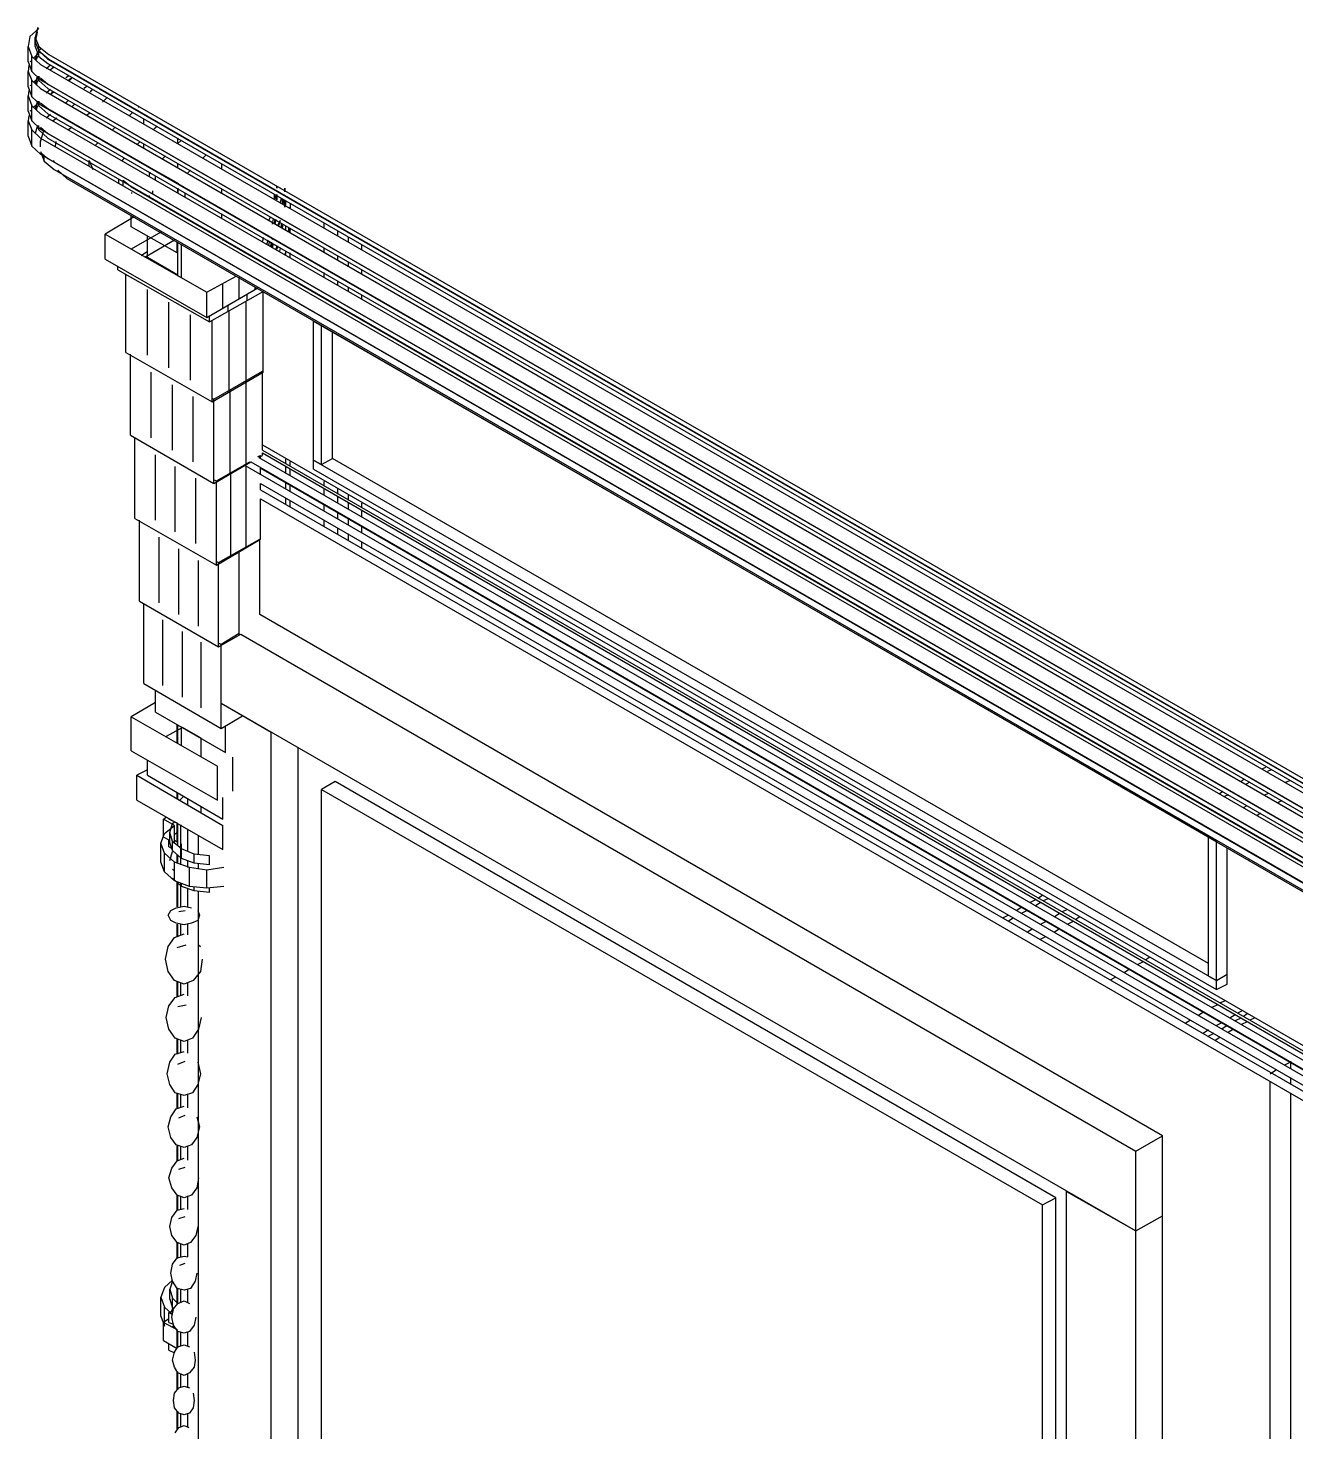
# Model space of a CAD drawing. Header units: inches. Extents: x 0.3 to 16.2, y 0.3 to 11.4.
# Drawn here: x 10.63 to 11.186, y 9.207 to 9.823 of the extents above; entities that cross this region are included whole.
import ezdxf

# ---------------------------------------------------------------- set-up
doc = ezdxf.new("R2010")
doc.units = ezdxf.units.IN
doc.header["$LTSCALE"] = 0.009843
doc.header["$MEASUREMENT"] = 0
doc.layers.add('GEOMETRY', color=7, linetype='Continuous')

msp = doc.modelspace()

# ---------------------------------------------------------------- linework, layer by layer
at = {"layer": 'GEOMETRY'}
for p, q in [((10.63071, 9.81929), (10.62992, 9.81496)), ((10.63465, 9.82283), (10.63071, 9.81929)), ((10.63425, 9.82323), (10.63307, 9.8189)), ((10.63386, 9.82126), (10.63307, 9.81693)), ((10.63307, 9.8189), (10.63465, 9.81496)), ((10.63307, 9.8189), (10.63465, 9.81496)), ((10.63307, 9.81693), (10.63307, 9.8189)), ((10.62992, 9.81496), (10.6315, 9.81063)), ((10.62992, 9.81496), (10.6315, 9.81063)), ((10.62992, 9.80827), (10.62992, 9.81496)), ((10.63465, 9.8122), (10.63228, 9.80984)), ((10.63307, 9.81693), (10.63465, 9.81299)), ((10.63307, 9.81693), (10.63465, 9.81299)), ((10.63307, 9.81693), (10.63465, 9.81299)), ((10.63307, 9.81496), (10.63307, 9.81693)), ((10.63307, 9.81496), (10.63465, 9.81063)), ((10.63386, 9.8122), (10.63307, 9.80906)), ((10.63583, 9.81417), (10.63386, 9.8122)), ((10.63465, 9.81299), (10.63465, 9.81496)), ((10.63465, 9.81496), (10.63898, 9.81142)), ((10.63465, 9.81496), (10.63898, 9.81142)), ((10.63465, 9.81299), (10.63898, 9.80945)), ((10.63465, 9.81063), (10.63465, 9.81299)), ((10.63465, 9.81299), (10.63858, 9.80945)), ((10.63465, 9.81299), (10.63858, 9.80945)), ((10.63543, 9.8126), (10.63465, 9.8122)), ((10.63583, 9.8122), (10.63543, 9.81181)), ((10.62992, 9.80827), (10.6315, 9.80394)), ((10.63031, 9.80669), (10.62992, 9.80394)), ((10.6315, 9.80866), (10.63071, 9.80827)), ((10.6315, 9.80394), (10.6315, 9.81063)), ((10.6315, 9.81063), (10.63543, 9.80709)), ((10.6315, 9.81063), (10.63543, 9.80709)), ((10.63386, 9.81024), (10.63346, 9.80906)), ((10.63465, 9.81102), (10.63386, 9.81024)), ((10.63465, 9.81063), (10.63858, 9.80748)), ((10.63543, 9.80709), (12.94331, 8.4748)), ((10.63543, 9.80709), (12.94331, 8.4748)), ((10.63976, 9.80669), (10.6378, 9.80512)), ((10.63858, 9.80945), (12.9437, 8.47874)), ((10.63858, 9.80945), (12.9437, 8.47874)), ((10.63858, 9.80748), (12.9437, 8.47677)), ((10.63898, 9.81142), (12.9437, 8.48071)), ((10.63898, 9.81142), (12.9437, 8.48071)), ((10.63898, 9.80945), (12.9437, 8.47874)), ((10.64134, 9.80591), (10.63976, 9.80472)), ((10.64094, 9.80591), (10.63976, 9.80472)), ((10.64134, 9.80787), (10.64134, 9.80787)), ((10.64291, 9.80709), (10.64252, 9.80709)), ((10.64252, 9.80709), (10.64252, 9.80709)), ((10.62992, 9.80394), (10.6315, 9.8)), ((10.62992, 9.80394), (10.6315, 9.8)), ((10.62992, 9.79724), (10.62992, 9.80394)), ((10.6315, 9.80394), (10.63543, 9.80039)), ((10.6315, 9.79291), (10.6315, 9.8)), ((10.6315, 9.8), (10.63543, 9.79646)), ((10.6315, 9.8), (10.63543, 9.79646)), ((10.63465, 9.80118), (10.63228, 9.79921)), ((10.63386, 9.80157), (10.63307, 9.79843)), ((10.63386, 9.80197), (10.63465, 9.8)), ((10.63425, 9.80157), (10.63386, 9.80157)), ((10.63465, 9.8), (10.63386, 9.79961)), ((10.63465, 9.8), (10.63465, 9.80197)), ((10.63504, 9.80157), (10.63465, 9.80118)), ((10.63465, 9.8), (10.63858, 9.79646)), ((10.63543, 9.80118), (10.63858, 9.79843)), ((10.63543, 9.80118), (10.63858, 9.79843)), ((10.63543, 9.80118), (10.63858, 9.79843)), ((10.63543, 9.80039), (12.94331, 8.46811)), ((10.64764, 9.80197), (10.64646, 9.80118)), ((10.64921, 9.80118), (10.64764, 9.80039)), ((10.64921, 9.80118), (10.64803, 9.8)), ((10.64921, 9.80354), (10.64921, 9.80315)), ((10.65079, 9.80236), (10.65079, 9.80236)), ((10.65079, 9.80236), (10.65079, 9.80236)), ((10.65236, 9.80394), (10.65236, 9.80354)), ((10.62992, 9.79724), (10.6315, 9.79291)), ((10.63031, 9.79567), (10.62992, 9.79331)), ((10.6315, 9.79803), (10.63071, 9.79764)), ((10.63386, 9.79961), (10.63346, 9.79803)), ((10.63543, 9.79646), (12.94331, 8.46378)), ((10.63543, 9.79646), (12.94331, 8.46378)), ((10.63976, 9.79606), (10.6378, 9.79449)), ((10.63858, 9.79843), (12.9437, 8.46772)), ((10.63858, 9.79843), (12.9437, 8.46772)), ((10.63858, 9.79843), (12.9437, 8.46772)), ((10.63858, 9.79646), (12.9437, 8.46575)), ((10.64094, 9.79528), (10.63976, 9.79409)), ((10.64134, 9.79488), (10.63976, 9.79409)), ((10.65551, 9.79724), (10.65433, 9.79646)), ((10.65591, 9.79764), (10.65551, 9.79724)), ((10.65709, 9.79882), (10.65709, 9.79882)), ((10.65748, 9.79528), (10.65709, 9.79488)), ((10.65827, 9.79606), (10.65748, 9.79528)), ((10.65984, 9.79724), (10.65984, 9.79724)), ((10.66575, 9.7937), (10.66575, 9.7937)), ((10.62992, 9.79331), (10.6315, 9.78898)), ((10.62992, 9.79331), (10.6315, 9.78898)), ((10.62992, 9.78661), (10.62992, 9.79331)), ((10.6315, 9.79291), (10.63543, 9.78937)), ((10.6315, 9.78228), (10.6315, 9.78898)), ((10.6315, 9.78898), (10.63543, 9.78543)), ((10.6315, 9.78898), (10.63543, 9.78543)), ((10.63465, 9.79016), (10.63228, 9.78819)), ((10.63386, 9.79055), (10.63307, 9.7874)), ((10.63386, 9.78858), (10.63346, 9.78701)), ((10.63386, 9.79094), (10.63465, 9.78898)), ((10.63425, 9.79094), (10.63386, 9.79055)), ((10.63465, 9.78937), (10.63386, 9.78858)), ((10.63465, 9.78898), (10.63465, 9.79094)), ((10.63504, 9.79055), (10.63465, 9.79016)), ((10.63465, 9.78898), (10.63858, 9.78543)), ((10.63543, 9.79016), (10.63858, 9.7878)), ((10.63543, 9.79016), (10.63858, 9.7878)), ((10.63543, 9.79016), (10.63858, 9.7878)), ((10.63543, 9.78937), (12.94331, 8.45709)), ((10.63858, 9.7878), (12.9437, 8.45709)), ((10.63858, 9.7878), (12.9437, 8.45709)), ((10.63858, 9.7878), (12.9437, 8.45709)), ((10.64764, 9.79134), (10.64646, 9.79016)), ((10.65039, 9.78976), (10.64921, 9.78858)), ((10.66457, 9.79252), (10.6626, 9.79055)), ((10.67717, 9.7874), (10.67717, 9.78701)), ((10.67835, 9.78858), (10.67835, 9.78819)), ((10.62992, 9.78661), (10.6315, 9.78228)), ((10.63031, 9.78465), (10.62992, 9.78228)), ((10.62992, 9.78228), (10.6315, 9.77835)), ((10.62992, 9.78228), (10.6315, 9.77835)), ((10.62992, 9.77559), (10.62992, 9.78228)), ((10.6315, 9.78701), (10.63071, 9.78661)), ((10.6315, 9.78228), (10.63543, 9.77874)), ((10.63543, 9.78543), (12.94331, 8.45315)), ((10.63543, 9.78543), (12.94331, 8.45315)), ((10.63976, 9.78504), (10.6378, 9.78346)), ((10.63858, 9.78543), (12.9437, 8.45472)), ((10.64252, 9.78346), (10.64094, 9.78228)), ((10.65709, 9.78583), (10.65551, 9.78465)), ((10.67559, 9.78583), (10.67441, 9.78465)), ((10.68071, 9.78504), (10.68071, 9.78543)), ((10.68071, 9.7811), (10.68071, 9.78307)), ((10.62992, 9.77559), (10.6315, 9.77126)), ((10.6315, 9.77126), (10.6315, 9.77835)), ((10.6315, 9.77835), (10.63543, 9.7748)), ((10.6315, 9.77835), (10.63543, 9.7748)), ((10.63386, 9.77992), (10.63307, 9.77677)), ((10.63386, 9.78031), (10.63465, 9.77835)), ((10.63425, 9.77992), (10.63386, 9.77992)), ((10.63465, 9.77835), (10.63465, 9.78031)), ((10.63465, 9.77835), (10.63858, 9.7748)), ((10.63543, 9.77953), (10.63858, 9.77677)), ((10.63543, 9.77953), (10.63858, 9.77677)), ((10.63543, 9.77953), (10.63858, 9.77677)), ((10.63543, 9.77874), (12.94331, 8.44646)), ((10.63661, 9.77795), (10.63543, 9.77362)), ((10.63661, 9.77795), (10.63661, 9.77795)), ((10.63858, 9.77677), (12.9437, 8.44606)), ((10.63858, 9.77677), (12.9437, 8.44606)), ((10.63858, 9.77677), (12.9437, 8.44606)), ((10.64921, 9.77953), (10.64764, 9.77835)), ((10.66811, 9.77953), (10.66693, 9.77835)), ((10.68661, 9.77992), (10.68504, 9.77874)), ((10.6878, 9.7811), (10.6878, 9.7811)), ((10.69567, 9.77677), (10.69567, 9.77677)), ((10.69843, 9.7752), (10.69843, 9.7748)), ((10.6315, 9.77126), (10.63543, 9.76772)), ((10.63543, 9.7748), (12.94331, 8.44213)), ((10.63543, 9.7748), (12.94331, 8.44213)), ((10.63543, 9.77362), (10.63543, 9.77323)), ((10.63543, 9.77362), (10.63543, 9.77323)), ((10.63543, 9.77087), (10.63543, 9.77362)), ((10.63543, 9.7689), (10.63701, 9.76457)), ((10.63858, 9.7748), (12.9437, 8.44409)), ((10.64213, 9.77323), (10.64173, 9.77126)), ((10.66063, 9.77283), (10.65945, 9.77165)), ((10.66063, 9.77283), (10.66063, 9.77283)), ((10.67913, 9.77323), (10.67795, 9.77205)), ((10.68071, 9.77047), (10.68071, 9.77244)), ((10.69567, 9.77283), (10.69567, 9.77441)), ((10.69685, 9.77362), (10.69567, 9.77244)), ((10.70906, 9.7689), (10.70906, 9.7689)), ((10.63543, 9.7685), (10.63858, 9.76575)), ((10.63543, 9.76772), (12.94331, 8.43543)), ((10.63701, 9.76457), (10.63701, 9.76693)), ((10.63701, 9.76457), (10.64134, 9.76102)), ((10.63858, 9.76575), (12.9437, 8.43504)), ((10.64094, 9.76496), (10.64134, 9.76417)), ((10.65669, 9.76496), (10.65827, 9.76102)), ((10.65669, 9.76496), (10.65827, 9.76102)), ((10.65669, 9.7626), (10.65669, 9.76496)), ((10.67205, 9.76614), (10.67126, 9.76496)), ((10.67323, 9.76772), (10.67323, 9.76772)), ((10.69606, 9.75472), (10.68071, 9.76339)), ((10.69016, 9.76693), (10.68898, 9.76575)), ((10.69567, 9.76181), (10.69567, 9.76378)), ((10.70787, 9.76732), (10.70669, 9.76614)), ((10.71496, 9.76535), (10.71496, 9.76535)), ((10.71496, 9.76142), (10.71496, 9.76339)), ((10.64134, 9.76102), (12.9437, 8.43189)), ((10.64291, 9.76063), (10.64685, 9.75709)), ((10.64685, 9.75709), (12.9437, 8.4311)), ((10.66969, 9.75472), (10.66969, 9.75669)), ((10.68346, 9.75984), (10.68307, 9.75906)), ((10.68307, 9.75906), (10.68307, 9.75827)), ((10.68543, 9.75669), (10.68583, 9.75709)), ((10.68583, 9.7563), (10.68583, 9.75827)), ((10.70118, 9.76063), (10.7, 9.75945)), ((10.67165, 9.75394), (10.67165, 9.7563)), ((10.67165, 9.7563), (10.67559, 9.75315)), ((10.67165, 9.7563), (10.67559, 9.75315)), ((10.6752, 9.75079), (10.67559, 9.75079)), ((10.67559, 9.75315), (12.94567, 8.44213)), ((10.67559, 9.75315), (12.94567, 8.44213)), ((10.67717, 9.75197), (10.67756, 9.75236)), ((10.68465, 9.75039), (10.68465, 9.75157)), ((10.69567, 9.75276), (10.69567, 9.75039)), ((10.69567, 9.75079), (10.69567, 9.75276)), ((10.69606, 9.75472), (10.69606, 9.75433)), ((10.69882, 9.74882), (10.69882, 9.75079)), ((10.71496, 9.75039), (10.71496, 9.75236)), ((10.73819, 9.75236), (10.7378, 9.75197)), ((10.73858, 9.75197), (10.73858, 9.75157)), ((10.73858, 9.75197), (10.73858, 9.75157)), ((10.73898, 9.75354), (10.73898, 9.75276)), ((10.73898, 9.75276), (10.73898, 9.75354)), ((10.73898, 9.75157), (10.73898, 9.75157)), ((10.73898, 9.75157), (10.73898, 9.75157)), ((10.74252, 9.75276), (10.74252, 9.75157)), ((10.74252, 9.75118), (10.74252, 9.75276)), ((10.74252, 9.75157), (10.74252, 9.75118)), ((10.74252, 9.75157), (10.74252, 9.75118)), ((10.74252, 9.75157), (10.74252, 9.75118)), ((10.68268, 9.74961), (10.68346, 9.74843)), ((10.68465, 9.74764), (10.68465, 9.74843)), ((10.68858, 9.74803), (12.94685, 8.44409)), ((10.68858, 9.74803), (12.94685, 8.44409)), ((10.7378, 9.75), (10.7378, 9.74843)), ((10.73858, 9.74961), (10.73819, 9.74803)), ((10.73858, 9.74961), (10.73898, 9.74764)), ((10.73898, 9.75), (10.73898, 9.74764)), ((10.73898, 9.74764), (10.73898, 9.75)), ((10.74094, 9.74843), (10.74055, 9.74646)), ((10.74094, 9.75039), (10.74094, 9.75039)), ((10.74173, 9.75), (10.74134, 9.75)), ((10.74134, 9.74803), (10.74134, 9.74646)), ((10.74134, 9.74803), (10.74134, 9.74606)), ((10.74173, 9.75), (10.74173, 9.75)), ((10.74173, 9.75), (10.74213, 9.74961)), ((10.74213, 9.74764), (10.74173, 9.74606)), ((10.74213, 9.74764), (10.74173, 9.74567)), ((10.74213, 9.75), (10.74213, 9.74961)), ((10.74213, 9.75), (10.74213, 9.74961)), ((10.74213, 9.74961), (10.74213, 9.74961)), ((10.74213, 9.74961), (10.74213, 9.74961)), ((10.74213, 9.74764), (10.74252, 9.74449)), ((10.74213, 9.74764), (10.74252, 9.74567)), ((10.74213, 9.74764), (10.74252, 9.74567)), ((10.74252, 9.74567), (10.74252, 9.74567)), ((10.74252, 9.74449), (10.74252, 9.74567)), ((10.74291, 9.74921), (10.74291, 9.74921)), ((10.74291, 9.74528), (10.74291, 9.74724)), ((10.74449, 9.74843), (10.74449, 9.74843)), ((10.74449, 9.74843), (10.74449, 9.74843)), ((10.74488, 9.74606), (10.74488, 9.74449)), ((10.74488, 9.74606), (10.74488, 9.74449)), ((10.74488, 9.74449), (10.74488, 9.74409)), ((10.74488, 9.74409), (10.74488, 9.74449)), ((10.67638, 9.74016), (10.66378, 9.73268)), ((10.6752, 9.73583), (10.6752, 9.74094)), ((10.71496, 9.73976), (10.71496, 9.74173)), ((10.73622, 9.74016), (10.73543, 9.73858)), ((10.7374, 9.73937), (10.73701, 9.73701)), ((10.73819, 9.73898), (10.7378, 9.7374)), ((10.73858, 9.73898), (10.73819, 9.73701)), ((10.74016, 9.73819), (10.73937, 9.73622)), ((10.74055, 9.73858), (10.73976, 9.73622)), ((10.74055, 9.73976), (10.74055, 9.73976)), ((10.75984, 9.73937), (10.75984, 9.73937)), ((10.75984, 9.73937), (10.75984, 9.73937)), ((10.66378, 9.73268), (10.70827, 9.70709)), ((10.66378, 9.73268), (10.70827, 9.70709)), ((10.66378, 9.72165), (10.66378, 9.73268)), ((10.69528, 9.72441), (10.6752, 9.73583)), ((10.68819, 9.73346), (10.6752, 9.72598)), ((10.74094, 9.7374), (10.74094, 9.73583)), ((10.74094, 9.7374), (10.74094, 9.73543)), ((10.74173, 9.73701), (10.74134, 9.73543)), ((10.74291, 9.73425), (10.74291, 9.73622)), ((10.74409, 9.73543), (10.74409, 9.73386)), ((10.74488, 9.73307), (10.74488, 9.73504)), ((10.75984, 9.73543), (10.75984, 9.7374)), ((10.75984, 9.73543), (10.75984, 9.7374)), ((10.76575, 9.73583), (10.76575, 9.73622)), ((10.76575, 9.73189), (10.76575, 9.73386)), ((10.77047, 9.73307), (10.77047, 9.73346)), ((10.69409, 9.72992), (10.6811, 9.72244)), ((10.68228, 9.72244), (10.68228, 9.73189)), ((10.69528, 9.72441), (10.69528, 9.72913)), ((10.69567, 9.71417), (10.69567, 9.72913)), ((10.69567, 9.71417), (10.69567, 9.72913)), ((10.69724, 9.71339), (10.69724, 9.72795)), ((10.73307, 9.7311), (10.73268, 9.72953)), ((10.73504, 9.72992), (10.73465, 9.72835)), ((10.73583, 9.72953), (10.73543, 9.72795)), ((10.73661, 9.72913), (10.73622, 9.72756)), ((10.73701, 9.72874), (10.73661, 9.72717)), ((10.7374, 9.73071), (10.73701, 9.73031)), ((10.7374, 9.72835), (10.73701, 9.72677)), ((10.73898, 9.72756), (10.73858, 9.72598)), ((10.73937, 9.72756), (10.73898, 9.72598)), ((10.74055, 9.72638), (10.74016, 9.7252)), ((10.74055, 9.72677), (10.74055, 9.72638)), ((10.75984, 9.72441), (10.75984, 9.72638)), ((10.75984, 9.72441), (10.75984, 9.72638)), ((10.77047, 9.72913), (10.77047, 9.7311)), ((10.77638, 9.72992), (10.77638, 9.72992)), ((10.77638, 9.72598), (10.77638, 9.72795)), ((10.66378, 9.72165), (10.70827, 9.69606)), ((10.67953, 9.72323), (10.68228, 9.7252)), ((10.69567, 9.71457), (10.68228, 9.72244)), ((10.69567, 9.72441), (10.69528, 9.72441)), ((10.74291, 9.7248), (10.74252, 9.72362)), ((10.74291, 9.7252), (10.74291, 9.7248)), ((10.74291, 9.72362), (10.74291, 9.7252)), ((10.74488, 9.72244), (10.74488, 9.72441)), ((10.76575, 9.72126), (10.76575, 9.72323)), ((10.77047, 9.7185), (10.77047, 9.72047)), ((10.66929, 9.71693), (10.66929, 9.7185)), ((10.66929, 9.71693), (10.70945, 9.69409)), ((10.67283, 9.68071), (10.67283, 9.71496)), ((10.70827, 9.70709), (10.72126, 9.71417)), ((10.70827, 9.70709), (10.72126, 9.71417)), ((10.72244, 9.70433), (10.72244, 9.71378)), ((10.75984, 9.71378), (10.75984, 9.71575)), ((10.75984, 9.71378), (10.75984, 9.71575)), ((10.77638, 9.71496), (10.77638, 9.71693)), ((10.68228, 9.67953), (10.68228, 9.70827)), ((10.70827, 9.69606), (10.73071, 9.70906)), ((10.70945, 9.69409), (10.73307, 9.70748)), ((10.71535, 9.7), (10.71535, 9.71102)), ((10.72953, 9.70827), (10.72953, 9.70945)), ((10.73307, 9.67205), (10.73307, 9.70748)), ((10.76575, 9.71024), (10.76575, 9.7122)), ((10.77047, 9.70748), (10.77047, 9.70945)), ((10.69173, 9.67402), (10.69173, 9.70276)), ((10.70827, 9.69606), (10.70827, 9.70709)), ((10.71772, 9.69882), (10.71772, 9.70157)), ((10.72559, 9.66772), (10.72559, 9.70315)), ((10.72598, 9.70354), (10.72598, 9.7063)), ((10.77638, 9.70433), (10.77638, 9.70591)), ((10.70118, 9.6685), (10.70118, 9.69724)), ((10.70945, 9.69409), (10.70945, 9.69685)), ((10.71811, 9.66339), (10.71811, 9.69882)), ((10.71063, 9.65906), (10.71063, 9.69449)), ((10.75512, 9.69449), (11.15118, 9.46614)), ((10.75512, 9.69449), (10.75866, 9.69252)), ((10.75512, 9.69449), (10.75866, 9.69252)), ((10.75512, 9.63346), (10.75512, 9.69449)), ((10.75866, 9.6315), (10.75866, 9.69252)), ((10.76339, 9.63425), (10.76339, 9.68976)), ((10.67283, 9.68071), (10.71063, 9.65906)), ((10.6748, 9.64449), (10.6748, 9.67992)), ((10.68386, 9.64331), (10.68386, 9.67205)), ((10.71063, 9.65906), (10.73307, 9.67205)), ((10.71142, 9.66024), (10.73268, 9.67244)), ((10.71142, 9.66024), (10.73268, 9.67244)), ((10.73268, 9.6378), (10.73268, 9.67244)), ((10.69331, 9.6378), (10.69331, 9.66654)), ((10.72559, 9.6315), (10.72559, 9.66811)), ((10.70236, 9.63268), (10.70236, 9.66142)), ((10.71063, 9.66063), (10.71142, 9.66024)), ((10.71063, 9.66063), (10.71142, 9.66024)), ((10.71142, 9.62323), (10.71142, 9.66024)), ((10.7185, 9.62717), (10.7185, 9.66417)), ((10.6748, 9.64449), (10.71142, 9.62323)), ((10.67677, 9.60787), (10.67677, 9.64331)), ((10.73268, 9.64016), (12.89606, 8.39094)), ((10.68583, 9.60709), (10.68583, 9.63583)), ((10.73071, 9.63504), (10.73189, 9.63543)), ((10.73071, 9.63504), (10.73189, 9.63543)), ((10.7311, 9.63465), (10.73268, 9.63543)), ((10.7311, 9.63465), (12.89606, 8.38465)), ((10.7311, 9.63465), (12.89606, 8.38465)), ((10.73189, 9.63425), (10.73189, 9.63543)), ((10.73268, 9.6378), (12.89606, 8.38858)), ((10.73268, 9.6378), (12.89606, 8.38858)), ((10.73268, 9.63661), (12.89606, 8.3874)), ((10.73268, 9.63543), (10.73268, 9.63661)), ((10.74291, 9.63189), (10.74291, 9.63386)), ((10.75512, 9.63346), (11.15118, 9.40512)), ((10.75512, 9.63346), (11.15118, 9.40512)), ((10.75512, 9.63346), (10.75866, 9.6315)), ((10.75512, 9.62953), (10.75512, 9.63346)), ((10.75866, 9.6315), (10.76339, 9.63425)), ((11.14764, 9.4126), (10.76339, 9.63425)), ((10.69449, 9.60197), (10.69449, 9.63071)), ((10.71142, 9.62323), (10.72756, 9.63268)), ((10.7126, 9.62441), (10.72717, 9.63268)), ((10.7126, 9.62441), (10.72717, 9.63268)), ((10.7189, 9.59134), (10.7189, 9.62795)), ((10.7252, 9.6311), (12.89606, 8.37795)), ((10.7252, 9.6311), (12.89606, 8.37795)), ((10.72559, 9.59488), (10.72559, 9.63189)), ((10.72756, 9.63268), (12.89606, 8.38071)), ((10.73189, 9.62992), (12.89606, 8.38071)), ((10.73189, 9.62717), (10.73189, 9.62992)), ((10.74291, 9.62756), (10.74291, 9.63031)), ((10.74488, 9.63071), (10.74488, 9.63268)), ((10.74488, 9.62677), (10.74488, 9.62953)), ((10.75512, 9.62953), (11.15118, 9.40118)), ((10.70354, 9.59685), (10.70354, 9.62559)), ((10.71142, 9.6248), (10.7126, 9.62441)), ((10.71142, 9.6248), (10.7126, 9.62441)), ((10.7126, 9.5874), (10.7126, 9.62441)), ((10.73189, 9.62323), (12.89606, 8.37362)), ((10.73189, 9.62323), (12.89606, 8.37362)), ((10.73189, 9.62047), (10.73189, 9.62323)), ((10.74291, 9.62087), (10.74291, 9.62362)), ((10.74488, 9.61969), (10.74488, 9.62244)), ((10.75984, 9.62205), (10.75984, 9.62402)), ((10.75984, 9.62205), (10.75984, 9.62402)), ((10.73189, 9.62047), (12.89606, 8.37126)), ((10.73189, 9.62047), (12.89606, 8.37126)), ((10.73189, 9.61654), (12.89606, 8.36693)), ((10.73189, 9.59882), (10.73189, 9.61654)), ((10.74291, 9.61417), (10.74291, 9.61693)), ((10.74488, 9.61299), (10.74488, 9.61575)), ((10.75984, 9.61811), (10.75984, 9.62087)), ((10.75984, 9.61811), (10.75984, 9.62087)), ((10.76575, 9.6185), (10.76575, 9.62087)), ((10.76575, 9.61457), (10.76575, 9.61732)), ((10.77047, 9.61575), (10.77047, 9.61811)), ((10.75984, 9.61102), (10.75984, 9.61378)), ((10.75984, 9.61102), (10.75984, 9.61378)), ((10.76575, 9.60787), (10.76575, 9.61063)), ((10.77047, 9.61181), (10.77047, 9.61457)), ((10.77638, 9.6126), (10.77638, 9.61457)), ((10.77638, 9.60866), (10.77638, 9.61102)), ((10.67677, 9.60787), (10.7126, 9.5874)), ((10.67874, 9.57165), (10.67874, 9.60709)), ((10.75984, 9.60433), (10.75984, 9.60709)), ((10.75984, 9.60433), (10.75984, 9.60709)), ((10.76575, 9.60118), (10.76575, 9.60354)), ((10.77047, 9.60512), (10.77047, 9.60787)), ((10.77638, 9.60157), (10.77638, 9.60433)), ((10.6874, 9.57087), (10.6874, 9.59961)), ((10.7126, 9.5874), (10.73189, 9.59882)), ((10.71339, 9.58858), (10.7315, 9.59882)), ((10.71339, 9.58858), (10.7315, 9.59882)), ((10.7315, 9.56575), (10.7315, 9.59882)), ((10.77047, 9.59843), (10.77047, 9.60118)), ((10.77638, 9.59488), (10.77638, 9.59764)), ((10.69606, 9.56575), (10.69606, 9.59449)), ((10.72244, 9.55669), (10.72244, 9.5937)), ((10.70472, 9.56063), (10.70472, 9.58937)), ((10.7126, 9.58898), (10.71339, 9.58858)), ((10.7126, 9.58898), (10.71339, 9.58858)), ((10.71339, 9.55157), (10.71339, 9.58858)), ((10.67874, 9.57165), (10.71339, 9.55157)), ((10.68071, 9.53543), (10.68071, 9.57047)), ((11.12756, 9.33701), (10.7315, 9.56575)), ((10.68898, 9.53465), (10.68898, 9.56339)), ((10.69764, 9.52953), (10.69764, 9.55827)), ((10.70591, 9.5248), (10.70591, 9.55354)), ((10.71339, 9.55157), (10.72323, 9.55709)), ((10.71457, 9.55276), (10.72244, 9.55748)), ((10.71457, 9.55276), (10.72244, 9.55748)), ((10.72283, 9.55748), (10.72283, 9.55748)), ((10.72323, 9.55709), (11.11575, 9.33031)), ((10.72323, 9.55709), (11.11575, 9.33031)), ((10.71339, 9.55315), (10.71457, 9.55276)), ((10.71339, 9.55315), (10.71457, 9.55276)), ((10.71457, 9.51575), (10.71457, 9.55276)), ((10.68071, 9.53543), (10.71457, 9.51575)), ((10.68583, 9.52283), (10.68583, 9.53228)), ((10.68583, 9.52717), (10.6752, 9.52087)), ((10.68583, 9.52283), (10.71654, 9.50512)), ((10.71457, 9.52677), (11.11575, 9.29528)), ((10.71457, 9.52677), (10.73661, 9.51417)), ((10.71457, 9.52677), (10.73661, 9.51417)), ((10.6752, 9.52087), (10.71299, 9.49921)), ((10.6752, 9.52087), (10.71299, 9.49921)), ((10.6752, 9.50591), (10.6752, 9.52087)), ((10.69528, 9.50945), (10.69528, 9.51732)), ((10.69567, 9.50945), (10.69567, 9.51732)), ((10.69567, 9.50945), (10.69567, 9.51732)), ((10.69567, 9.50906), (10.69567, 9.51732)), ((10.69724, 9.50827), (10.69724, 9.51654)), ((10.71457, 9.51575), (10.72402, 9.52126)), ((10.71654, 9.50512), (10.71654, 9.51693)), ((10.69764, 9.51614), (10.69055, 9.5122)), ((10.70591, 9.51142), (10.69764, 9.51614)), ((10.70591, 9.50315), (10.70591, 9.51142)), ((10.73661, 8.96024), (10.73661, 9.51417)), ((10.6752, 9.50591), (10.71299, 9.48425)), ((10.74843, 8.96693), (10.74843, 9.50748)), ((10.68228, 9.49528), (10.68228, 9.50197)), ((10.71299, 9.48425), (10.71299, 9.49921)), ((10.71969, 9.48819), (10.71969, 9.50315)), ((11.17126, 9.49803), (11.17283, 9.49882)), ((11.17441, 9.5), (11.1748, 9.5)), ((11.17677, 9.49882), (11.17677, 9.49882)), ((10.68228, 9.49764), (10.67756, 9.49528)), ((10.67756, 9.49528), (10.71535, 9.47323)), ((10.67756, 9.49528), (10.71535, 9.47323)), ((10.67756, 9.48425), (10.67756, 9.49528)), ((10.68228, 9.49528), (10.71535, 9.47598)), ((10.76457, 9.49252), (10.75866, 9.48898)), ((11.08071, 9.30984), (10.76457, 9.49252)), ((11.16181, 9.49252), (11.16339, 9.4937)), ((11.16575, 9.49213), (11.16417, 9.49134)), ((11.1752, 9.49764), (11.17362, 9.49685)), ((11.1815, 9.49213), (11.18346, 9.49291)), ((11.1815, 9.49213), (11.18346, 9.49291)), ((11.18504, 9.49409), (11.18504, 9.49409)), ((11.18504, 9.49409), (11.18504, 9.49409)), ((10.69528, 9.48504), (10.69528, 9.4878)), ((10.69528, 9.48504), (10.69528, 9.4878)), ((10.69567, 9.48465), (10.69567, 9.4874)), ((10.69567, 9.48465), (10.69567, 9.4874)), ((10.69567, 9.48465), (10.69567, 9.4874)), ((10.69685, 9.48465), (10.69803, 9.48583)), ((10.75866, 9.48898), (11.0748, 9.30669)), ((10.75866, 9.48898), (11.0748, 9.30669)), ((10.75866, 8.97323), (10.75866, 9.48898)), ((11.15236, 9.48701), (11.15394, 9.48819)), ((11.1563, 9.48661), (11.15472, 9.48583)), ((11.17244, 9.48661), (11.17402, 9.4874)), ((11.17244, 9.48661), (11.17402, 9.4874)), ((10.67756, 9.48425), (10.71535, 9.4626)), ((10.69646, 9.48425), (10.69685, 9.48465)), ((10.7, 9.48228), (10.7, 9.48504)), ((10.70591, 9.47874), (10.70591, 9.4815)), ((10.71535, 9.47598), (10.71535, 9.48543)), ((11.16299, 9.4811), (11.16457, 9.48189)), ((11.16299, 9.4811), (11.16457, 9.48189)), ((11.17795, 9.48307), (11.17992, 9.48425)), ((11.17795, 9.48307), (11.17992, 9.48425)), ((11.17795, 9.48307), (11.17992, 9.48425)), ((10.68937, 9.47598), (10.69055, 9.47677)), ((10.69409, 9.47323), (10.68937, 9.47598)), ((10.69409, 9.47323), (10.68937, 9.47598)), ((10.68937, 9.46811), (10.68937, 9.47598)), ((10.69567, 9.47402), (10.69173, 9.47598)), ((10.69213, 9.47008), (10.69331, 9.47402)), ((10.69331, 9.47402), (10.69409, 9.4748)), ((10.69528, 9.46575), (10.69528, 9.47402)), ((10.69528, 9.46575), (10.69528, 9.47402)), ((10.69567, 9.46575), (10.69567, 9.47402)), ((10.69567, 9.46575), (10.69567, 9.47402)), ((10.69567, 9.46417), (10.69567, 9.47402)), ((10.69567, 9.46575), (10.69567, 9.47402)), ((11.1689, 9.47756), (11.17047, 9.47874)), ((11.1689, 9.47756), (11.17047, 9.47874)), ((11.1689, 9.47756), (11.17047, 9.47874)), ((10.68819, 9.46535), (10.68976, 9.46969)), ((10.69213, 9.46654), (10.68937, 9.46811)), ((10.68976, 9.46969), (10.69409, 9.47323)), ((10.69331, 9.46614), (10.69213, 9.47008)), ((10.69331, 9.46614), (10.69213, 9.47008)), ((10.69213, 9.46575), (10.69213, 9.47008)), ((10.69409, 9.46535), (10.69409, 9.47323)), ((10.69409, 9.46929), (10.69528, 9.47008)), ((10.69685, 9.45591), (10.69685, 9.47323)), ((10.69724, 9.47323), (10.69685, 9.47323)), ((10.7, 9.46181), (10.7, 9.47126)), ((10.7, 9.46181), (10.7, 9.47126)), ((10.70472, 9.46063), (10.70472, 9.4685)), ((10.71535, 9.4626), (10.71535, 9.47323)), ((11.14764, 9.46811), (11.15118, 9.46614)), ((11.14764, 9.46811), (11.15118, 9.46614)), ((11.14764, 9.40709), (11.14764, 9.46811)), ((10.68976, 9.46102), (10.68819, 9.46535)), ((10.68976, 9.46102), (10.68819, 9.46535)), ((10.68819, 9.45709), (10.68819, 9.46535)), ((10.69409, 9.45709), (10.68976, 9.46102)), ((10.68976, 9.45276), (10.68976, 9.46102)), ((10.69409, 9.45709), (10.68976, 9.46102)), ((10.69173, 9.46378), (10.69173, 9.46654)), ((10.69331, 9.46299), (10.69173, 9.46378)), ((10.69331, 9.4622), (10.69213, 9.46575)), ((10.69213, 9.45787), (10.69331, 9.46181)), ((10.69724, 9.46299), (10.69331, 9.46614)), ((10.69331, 9.4622), (10.69331, 9.46614)), ((10.69724, 9.46299), (10.69331, 9.46614)), ((10.69409, 9.46535), (10.69331, 9.46575)), ((10.69724, 9.45866), (10.69331, 9.4622)), ((10.69331, 9.46181), (10.6937, 9.46181)), ((10.69567, 9.46575), (10.69409, 9.46654)), ((10.69567, 9.46575), (10.69409, 9.46654)), ((10.69724, 9.46496), (10.69685, 9.46496)), ((10.69685, 9.46457), (10.69724, 9.46496)), ((10.69724, 9.46496), (10.69685, 9.46496)), ((10.69724, 9.46102), (10.69724, 9.46496)), ((10.70276, 9.46063), (10.69724, 9.46299)), ((10.69724, 9.45866), (10.69724, 9.46299)), ((10.70276, 9.46063), (10.69724, 9.46299)), ((11.15118, 9.40512), (11.15118, 9.46614)), ((11.15591, 9.40787), (11.15591, 9.46339)), ((10.68976, 9.45276), (10.68819, 9.45709)), ((10.70079, 9.45472), (10.69409, 9.45709)), ((10.69409, 9.44882), (10.69409, 9.45709)), ((10.70079, 9.45472), (10.69409, 9.45709)), ((10.69528, 9.45669), (10.69528, 9.46024)), ((10.69528, 9.45669), (10.69528, 9.46024)), ((10.69567, 9.45669), (10.69567, 9.46024)), ((10.69567, 9.45669), (10.69567, 9.46024)), ((10.69567, 9.45669), (10.69567, 9.45984)), ((10.69567, 9.45669), (10.69567, 9.45984)), ((10.70276, 9.45669), (10.69724, 9.45866)), ((10.7, 9.45472), (10.7, 9.45748)), ((10.7, 9.45472), (10.7, 9.45748)), ((10.70945, 9.45984), (10.70276, 9.46063)), ((10.70276, 9.45669), (10.70276, 9.46063)), ((10.70945, 9.45984), (10.70276, 9.46063)), ((10.70945, 9.45591), (10.70276, 9.45669)), ((10.70472, 9.45394), (10.70472, 9.4563)), ((10.70945, 9.45591), (10.70945, 9.45984)), ((10.69409, 9.44882), (10.68976, 9.45276)), ((10.69409, 9.45315), (10.69331, 9.45394)), ((10.69409, 9.45315), (10.69331, 9.45394)), ((10.69724, 9.44646), (10.69331, 9.45)), ((10.70079, 9.44646), (10.69409, 9.44882)), ((10.70827, 9.45354), (10.70079, 9.45472)), ((10.70079, 9.44646), (10.70079, 9.45472)), ((10.70827, 9.45354), (10.70079, 9.45472)), ((10.71575, 9.45472), (10.70827, 9.45354)), ((10.71575, 9.45472), (10.70827, 9.45354)), ((10.70827, 9.44567), (10.70827, 9.45354)), ((10.69528, 9.4374), (10.69528, 9.44803)), ((10.69528, 9.4374), (10.69528, 9.44803)), ((10.69567, 9.4374), (10.69567, 9.44803)), ((10.69567, 9.4374), (10.69567, 9.44803)), ((10.69567, 9.4374), (10.69567, 9.44764)), ((10.69567, 9.4374), (10.69567, 9.44764)), ((10.69685, 9.4374), (10.69685, 9.44803)), ((10.69724, 9.44646), (10.69724, 9.44764)), ((10.70276, 9.44449), (10.69724, 9.44646)), ((10.7, 9.4374), (10.7, 9.44528)), ((10.7, 9.4374), (10.7, 9.44528)), ((10.70827, 9.44567), (10.70079, 9.44646)), ((10.70276, 9.44449), (10.70276, 9.44606)), ((10.70945, 9.4437), (10.70276, 9.44449)), ((10.70472, 9.02598), (10.70472, 9.44409)), ((10.71575, 9.44646), (10.70827, 9.44567)), ((10.70945, 9.4437), (10.70945, 9.44567)), ((11.07283, 9.44134), (11.0748, 9.44252)), ((10.69252, 9.43583), (10.69488, 9.43701)), ((10.69488, 9.43701), (10.69843, 9.4378)), ((10.69843, 9.4378), (10.70157, 9.43701)), ((11.06339, 9.43583), (11.06575, 9.4374)), ((11.06929, 9.43937), (11.07165, 9.44055)), ((11.07402, 9.43937), (11.07165, 9.4378)), ((11.07717, 9.44094), (11.0752, 9.44016)), ((10.69134, 9.43386), (10.69252, 9.43583)), ((10.69252, 9.4315), (10.69134, 9.43386)), ((10.69488, 9.43031), (10.69252, 9.4315)), ((10.69843, 9.42953), (10.69488, 9.43031)), ((10.69606, 9.43543), (10.69882, 9.43583)), ((10.70157, 9.43031), (10.69843, 9.42953)), ((10.70433, 9.4315), (10.70157, 9.43031)), ((10.70433, 9.43583), (10.70512, 9.43386)), ((10.70512, 9.43386), (10.70433, 9.4315)), ((11.05748, 9.43268), (11.05984, 9.43386)), ((11.0622, 9.43268), (11.05984, 9.4311)), ((11.06811, 9.43583), (11.06575, 9.43465)), ((11.07402, 9.42992), (11.07638, 9.4311)), ((11.07402, 9.42992), (11.07638, 9.4311)), ((11.07992, 9.43307), (11.08228, 9.43465)), ((11.07992, 9.43307), (11.08228, 9.43465)), ((11.08346, 9.43543), (11.08543, 9.43622)), ((11.08346, 9.43543), (11.08543, 9.43622)), ((11.08583, 9.42992), (11.08819, 9.4311)), ((11.08583, 9.42992), (11.08819, 9.4311)), ((11.08583, 9.42992), (11.08819, 9.4311)), ((11.08937, 9.43189), (11.09094, 9.43307)), ((11.08937, 9.43189), (11.09094, 9.43307)), ((11.08937, 9.43189), (11.09094, 9.43307)), ((10.69134, 9.42008), (10.69409, 9.42402)), ((10.69409, 9.42402), (10.69843, 9.42559)), ((10.69528, 9.42441), (10.69528, 9.42992)), ((10.69528, 9.42441), (10.69528, 9.42992)), ((10.69567, 9.4248), (10.69567, 9.42992)), ((10.69567, 9.4248), (10.69567, 9.42992)), ((10.69567, 9.4248), (10.69567, 9.42992)), ((10.69567, 9.4248), (10.69567, 9.42992)), ((10.69685, 9.4252), (10.69685, 9.42992)), ((10.7, 9.4252), (10.7, 9.42992)), ((10.7, 9.4252), (10.7, 9.42992)), ((11.06811, 9.42638), (11.07047, 9.42795)), ((11.06811, 9.42638), (11.07047, 9.42795)), ((11.07402, 9.42323), (11.07638, 9.42441)), ((11.07402, 9.42323), (11.07638, 9.42441)), ((11.07402, 9.42323), (11.07638, 9.42441)), ((11.07992, 9.42638), (11.08228, 9.42795)), ((11.07992, 9.42638), (11.08228, 9.42795)), ((11.07992, 9.42638), (11.08228, 9.42795)), ((10.69016, 9.41457), (10.69134, 9.42008)), ((10.69528, 9.41969), (10.69921, 9.42087)), ((10.70472, 9.42087), (10.70551, 9.42008)), ((10.69134, 9.40906), (10.69016, 9.41457)), ((10.7063, 9.41457), (10.70551, 9.40906)), ((11.11654, 9.4122), (11.1189, 9.41339)), ((11.12008, 9.41417), (11.12165, 9.41535)), ((10.69409, 9.40512), (10.69134, 9.40906)), ((10.70551, 9.40906), (10.70236, 9.40512)), ((11.10472, 9.40551), (11.10709, 9.40669)), ((11.11063, 9.40866), (11.11299, 9.41024)), ((11.14764, 9.40709), (11.15118, 9.40512)), ((11.15118, 9.40512), (11.15591, 9.40787)), ((11.15118, 9.40512), (11.15591, 9.40787)), ((11.15118, 9.40512), (11.15591, 9.40787)), ((11.15591, 9.40354), (11.15591, 9.40787)), ((10.69843, 9.40354), (10.69409, 9.40512)), ((10.69528, 9.39803), (10.69528, 9.40472)), ((10.69528, 9.39803), (10.69528, 9.40472)), ((10.69567, 9.39803), (10.69567, 9.40472)), ((10.69567, 9.39803), (10.69567, 9.40472)), ((10.69567, 9.39843), (10.69567, 9.40472)), ((10.69567, 9.39843), (10.69567, 9.40472)), ((10.69685, 9.39882), (10.69685, 9.40433)), ((10.70236, 9.40512), (10.69843, 9.40354)), ((10.7, 9.39843), (10.7, 9.40433)), ((10.7, 9.39843), (10.7, 9.40433)), ((11.15118, 9.40118), (11.15118, 9.40512)), ((11.15118, 9.40118), (11.15591, 9.40354)), ((10.69055, 9.38898), (10.69173, 9.39409)), ((10.69173, 9.39409), (10.69449, 9.39764)), ((10.69449, 9.39764), (10.69843, 9.39921)), ((10.69567, 9.3937), (10.69921, 9.39449)), ((11.15157, 9.39449), (11.14921, 9.39331)), ((11.15472, 9.39606), (11.15276, 9.39528)), ((10.69173, 9.38386), (10.69055, 9.38898)), ((10.70591, 9.38898), (10.70472, 9.38386)), ((11.13976, 9.3878), (11.1374, 9.38622)), ((11.14567, 9.39134), (11.14331, 9.38976)), ((11.15945, 9.39016), (11.15709, 9.38858)), ((11.16181, 9.38858), (11.15945, 9.3874)), ((11.1622, 9.39173), (11.16063, 9.39094)), ((11.16457, 9.38701), (11.1622, 9.38583)), ((11.16457, 9.39055), (11.16299, 9.38937)), ((11.16772, 9.38858), (11.16575, 9.3878)), ((10.69449, 9.37992), (10.69173, 9.38386)), ((10.70472, 9.38386), (10.70197, 9.37992)), ((11.14764, 9.38346), (11.14528, 9.38189)), ((11.15, 9.38189), (11.14764, 9.38071)), ((11.15354, 9.38661), (11.15118, 9.38543)), ((11.15591, 9.38543), (11.15354, 9.38386)), ((11.15866, 9.38386), (11.1563, 9.38228)), ((10.69843, 9.37835), (10.69449, 9.37992)), ((10.69528, 9.37283), (10.69528, 9.37953)), ((10.69528, 9.37283), (10.69528, 9.37953)), ((10.69567, 9.37283), (10.69567, 9.37953)), ((10.69567, 9.37283), (10.69567, 9.37953)), ((10.69567, 9.37323), (10.69567, 9.37953)), ((10.69567, 9.37323), (10.69567, 9.37953)), ((10.69685, 9.37362), (10.69685, 9.37913)), ((10.70197, 9.37992), (10.69843, 9.37835)), ((10.7, 9.37323), (10.7, 9.37913)), ((10.7, 9.37323), (10.7, 9.37913)), ((11.15276, 9.38031), (11.15039, 9.37874)), ((10.69094, 9.36417), (10.69213, 9.36929)), ((10.69213, 9.36929), (10.69449, 9.37283)), ((10.69449, 9.37283), (10.69843, 9.37402)), ((10.69567, 9.3685), (10.69882, 9.36969)), ((10.70433, 9.36929), (10.70551, 9.36417)), ((11.1811, 9.36811), (11.18346, 9.36929)), ((11.1811, 9.36811), (11.18346, 9.36929)), ((11.18386, 9.36654), (11.18386, 9.36969)), ((10.69213, 9.35945), (10.69094, 9.36417)), ((10.70551, 9.36417), (10.70433, 9.35945)), ((11.1748, 9.36417), (11.17756, 9.36614)), ((11.1748, 9.36417), (11.17756, 9.36614)), ((10.69449, 9.35591), (10.69213, 9.35945)), ((10.70433, 9.35945), (10.70197, 9.35591)), ((11.1748, 8.6311), (11.1748, 9.36102)), ((11.18386, 9.35945), (11.18386, 9.3622)), ((10.69843, 9.35472), (10.69449, 9.35591)), ((10.69528, 9.34882), (10.69528, 9.35551)), ((10.69528, 9.34882), (10.69528, 9.35551)), ((10.69567, 9.34882), (10.69567, 9.35551)), ((10.69567, 9.34882), (10.69567, 9.35551)), ((10.69567, 9.34921), (10.69567, 9.35551)), ((10.69567, 9.34921), (10.69567, 9.35551)), ((10.69685, 9.34961), (10.69685, 9.35512)), ((10.70197, 9.35591), (10.69843, 9.35472)), ((10.7, 9.34921), (10.7, 9.35512)), ((10.7, 9.34921), (10.7, 9.35512)), ((11.18386, 8.63661), (11.18386, 9.35551)), ((10.69134, 9.34094), (10.69252, 9.34528)), ((10.69252, 9.34528), (10.69488, 9.34882)), ((10.69488, 9.34882), (10.69843, 9.35)), ((10.69606, 9.34488), (10.69882, 9.34606)), ((10.70394, 9.34528), (10.70512, 9.34094)), ((10.69252, 9.33622), (10.69134, 9.34094)), ((10.70512, 9.34094), (10.70394, 9.33622)), ((10.69488, 9.33307), (10.69252, 9.33622)), ((10.69843, 9.33189), (10.69488, 9.33307)), ((10.69528, 9.32598), (10.69528, 9.33268)), ((10.69528, 9.32598), (10.69528, 9.33268)), ((10.69567, 9.32598), (10.69567, 9.33268)), ((10.69567, 9.32598), (10.69567, 9.33268)), ((10.69567, 9.32598), (10.69567, 9.33268)), ((10.69567, 9.32598), (10.69567, 9.33268)), ((10.69685, 9.32677), (10.69685, 9.33228)), ((10.70157, 9.33307), (10.69843, 9.33189)), ((10.7, 9.32638), (10.7, 9.33228)), ((10.7, 9.32638), (10.7, 9.33228)), ((10.70394, 9.33622), (10.70157, 9.33307)), ((11.11575, 9.33031), (11.12756, 9.33701)), ((11.11575, 9.33031), (11.12756, 9.33701)), ((11.12756, 9.30197), (11.12756, 9.33701)), ((10.69291, 9.32283), (10.69528, 9.32598)), ((10.69528, 9.32598), (10.69843, 9.32717)), ((11.11575, 9.29528), (11.11575, 9.33031)), ((10.69173, 9.3185), (10.69291, 9.32283)), ((10.69606, 9.32244), (10.69882, 9.32323)), ((10.69291, 9.31417), (10.69173, 9.3185)), ((10.69528, 9.31102), (10.69291, 9.31417)), ((10.70394, 9.31417), (10.70157, 9.31102)), ((10.70472, 9.3185), (10.70394, 9.31417)), ((10.69843, 9.30984), (10.69528, 9.31102)), ((10.69528, 9.30433), (10.69528, 9.31102)), ((10.69528, 9.30433), (10.69528, 9.31102)), ((10.69567, 9.30433), (10.69567, 9.31102)), ((10.69567, 9.30433), (10.69567, 9.31102)), ((10.69567, 9.30433), (10.69567, 9.31102)), ((10.69567, 9.30433), (10.69567, 9.31102)), ((10.69685, 9.30472), (10.69685, 9.31063)), ((10.70157, 9.31102), (10.69843, 9.30984)), ((10.7, 9.30472), (10.7, 9.31063)), ((10.7, 9.30472), (10.7, 9.31063)), ((11.0748, 9.30669), (11.08071, 9.30984)), ((11.0748, 9.30669), (11.08071, 9.30984)), ((11.08071, 8.79409), (11.08071, 9.30984)), ((11.08543, 9.3126), (11.11575, 9.29528)), ((11.08543, 9.3126), (11.11575, 9.29528)), ((11.08543, 8.75866), (11.08543, 9.3126)), ((10.69213, 9.29724), (10.69291, 9.30118)), ((10.69291, 9.30118), (10.69528, 9.30433)), ((10.69528, 9.30433), (10.69843, 9.30512)), ((10.69606, 9.30079), (10.69882, 9.30157)), ((11.0748, 8.79094), (11.0748, 9.30669)), ((11.11575, 9.29528), (11.12756, 9.30197)), ((11.11575, 9.29528), (11.12756, 9.30197)), ((11.11575, 9.29528), (11.12756, 9.30197)), ((11.12756, 8.74803), (11.12756, 9.30197)), ((10.69291, 9.29331), (10.69213, 9.29724)), ((10.70433, 9.29724), (10.70354, 9.29331)), ((11.11575, 8.74134), (11.11575, 9.29528)), ((10.69528, 9.29016), (10.69291, 9.29331)), ((10.69843, 9.28898), (10.69528, 9.29016)), ((10.69528, 9.28307), (10.69528, 9.29016)), ((10.69528, 9.28307), (10.69528, 9.29016)), ((10.69567, 9.28346), (10.69567, 9.29016)), ((10.69567, 9.28346), (10.69567, 9.29016)), ((10.69567, 9.28346), (10.69567, 9.29016)), ((10.69567, 9.28346), (10.69567, 9.29016)), ((10.69685, 9.28386), (10.69685, 9.28976)), ((10.70118, 9.29016), (10.69843, 9.28898)), ((10.7, 9.28386), (10.7, 9.28976)), ((10.7, 9.28386), (10.7, 9.28976)), ((10.70354, 9.29331), (10.70118, 9.29016)), ((10.69331, 9.28071), (10.69528, 9.28346)), ((10.69528, 9.28346), (10.69843, 9.28425)), ((10.69843, 9.28425), (10.7, 9.28386)), ((10.69252, 9.27677), (10.69331, 9.28071)), ((10.69331, 9.27323), (10.69252, 9.27677)), ((10.69646, 9.28031), (10.69882, 9.2811)), ((10.70394, 9.27677), (10.70315, 9.27323)), ((10.68976, 9.27047), (10.68819, 9.26614)), ((10.69331, 9.27362), (10.68976, 9.27047)), ((10.69331, 9.27323), (10.69213, 9.26969)), ((10.69528, 9.27008), (10.69331, 9.27323)), ((10.69528, 9.26299), (10.69528, 9.27047)), ((10.69528, 9.26299), (10.69528, 9.27047)), ((10.69843, 9.26929), (10.69528, 9.27008)), ((10.69567, 9.26339), (10.69567, 9.27008)), ((10.69567, 9.26339), (10.69567, 9.27008)), ((10.69567, 9.26339), (10.69567, 9.27008)), ((10.69567, 9.26378), (10.69567, 9.27008)), ((10.70118, 9.27008), (10.69843, 9.26929)), ((10.70315, 9.27323), (10.70118, 9.27008)), ((10.68819, 9.26614), (10.68976, 9.26181)), ((10.68819, 9.26614), (10.68976, 9.26181)), ((10.68819, 9.25787), (10.68819, 9.26614)), ((10.69213, 9.26969), (10.69331, 9.26575)), ((10.69213, 9.26969), (10.69331, 9.26575)), ((10.69213, 9.26535), (10.69213, 9.26969)), ((10.69213, 9.26535), (10.69331, 9.26142)), ((10.69331, 9.26142), (10.69331, 9.26575)), ((10.69331, 9.26575), (10.69528, 9.26378)), ((10.69331, 9.26575), (10.69528, 9.26378)), ((10.69567, 9.26339), (10.69843, 9.26457)), ((10.69685, 9.26378), (10.69685, 9.26969)), ((10.69843, 9.26457), (10.70079, 9.26339)), ((10.7, 9.26378), (10.7, 9.26969)), ((10.7, 9.26378), (10.7, 9.26969)), ((10.68819, 9.25787), (10.68976, 9.25354)), ((10.68976, 9.25354), (10.68976, 9.26181)), ((10.68976, 9.26181), (10.69331, 9.25866)), ((10.68976, 9.26181), (10.69331, 9.25866)), ((10.6937, 9.26024), (10.69173, 9.25945)), ((10.69173, 9.25945), (10.69331, 9.25866)), ((10.69173, 9.25945), (10.69331, 9.25866)), ((10.69173, 9.25512), (10.69173, 9.25945)), ((10.69331, 9.26102), (10.69252, 9.25945)), ((10.69291, 9.25748), (10.6937, 9.26102)), ((10.6937, 9.26142), (10.69331, 9.26102)), ((10.69331, 9.26142), (10.6937, 9.26102)), ((10.6937, 9.26102), (10.69567, 9.26339)), ((10.69173, 9.25669), (10.68937, 9.25512)), ((10.68937, 9.25512), (10.69528, 9.25197)), ((10.68937, 9.25512), (10.69528, 9.25197)), ((10.68937, 9.24724), (10.68937, 9.25512)), ((10.69173, 9.25512), (10.6937, 9.25433)), ((10.6937, 9.25394), (10.69291, 9.25748)), ((10.69331, 9.25354), (10.69528, 9.25157)), ((10.69331, 9.25354), (10.69528, 9.25157)), ((10.69567, 9.25118), (10.6937, 9.25394)), ((10.69409, 9.25276), (10.69409, 9.25315)), ((10.69528, 9.2437), (10.69528, 9.25197)), ((10.69528, 9.24409), (10.69528, 9.25157)), ((10.69528, 9.24528), (10.69528, 9.25157)), ((10.70276, 9.25394), (10.70079, 9.25118)), ((10.70354, 9.25748), (10.70276, 9.25394)), ((10.68937, 9.24724), (10.69528, 9.2437)), ((10.69173, 9.24291), (10.69173, 9.24567)), ((10.69843, 9.25039), (10.69567, 9.25118)), ((10.69567, 9.24409), (10.69567, 9.25118)), ((10.69567, 9.24409), (10.69567, 9.25118)), ((10.69567, 9.24449), (10.69567, 9.25118)), ((10.69567, 9.24488), (10.69567, 9.24724)), ((10.69685, 9.24488), (10.69685, 9.25079)), ((10.70079, 9.25118), (10.69843, 9.25039)), ((10.7, 9.24488), (10.7, 9.25079)), ((10.7, 9.24488), (10.7, 9.25079)), ((10.69173, 9.24291), (10.69409, 9.24173)), ((10.69331, 9.23858), (10.69409, 9.24213)), ((10.69409, 9.24213), (10.69567, 9.24449)), ((10.69567, 9.24449), (10.69843, 9.24528)), ((10.69843, 9.24528), (10.70079, 9.24449)), ((10.70276, 9.24213), (10.70315, 9.23858)), ((10.69409, 9.23543), (10.69331, 9.23858)), ((10.69567, 9.23307), (10.69409, 9.23543)), ((10.69528, 9.22559), (10.69528, 9.23346)), ((10.69528, 9.22559), (10.69528, 9.23346)), ((10.69567, 9.22559), (10.69567, 9.23346)), ((10.69567, 9.22559), (10.69567, 9.23346)), ((10.69843, 9.23189), (10.69567, 9.23307)), ((10.69567, 9.22598), (10.69567, 9.23307)), ((10.69567, 9.22598), (10.69567, 9.23307)), ((10.70079, 9.23307), (10.69843, 9.23189)), ((10.70276, 9.23543), (10.70079, 9.23307)), ((10.70315, 9.23858), (10.70276, 9.23543)), ((10.69606, 9.22638), (10.69843, 9.22717)), ((10.69685, 9.22677), (10.69685, 9.23268)), ((10.69843, 9.22717), (10.70079, 9.22638)), ((10.7, 9.22638), (10.7, 9.23268)), ((10.7, 9.22638), (10.7, 9.23268)), ((10.6937, 9.22087), (10.69409, 9.22402)), ((10.69409, 9.21772), (10.6937, 9.22087)), ((10.69409, 9.22402), (10.69606, 9.22638)), ((10.70236, 9.22402), (10.70276, 9.22087)), ((10.70276, 9.22087), (10.70236, 9.21772)), ((10.69606, 9.21535), (10.69409, 9.21772)), ((10.69528, 9.20787), (10.69528, 9.21614)), ((10.69528, 9.20787), (10.69528, 9.21614)), ((10.69567, 9.20827), (10.69567, 9.21614)), ((10.69567, 9.20827), (10.69567, 9.21614)), ((10.69567, 9.20827), (10.69567, 9.21575)), ((10.69567, 9.20827), (10.69567, 9.21575)), ((10.69843, 9.21457), (10.69606, 9.21535)), ((10.69685, 9.20906), (10.69685, 9.21496)), ((10.70079, 9.21535), (10.69843, 9.21457)), ((10.7, 9.20906), (10.7, 9.21535)), ((10.7, 9.20906), (10.7, 9.21535)), ((10.70236, 9.21772), (10.70079, 9.21535)), ((10.69449, 9.20669), (10.69606, 9.20906)), ((10.69606, 9.20906), (10.69843, 9.20984)), ((10.69843, 9.20984), (10.70039, 9.20906))]:
    msp.add_line(p, q, dxfattribs=at)

doc.saveas('drawing.dxf')
